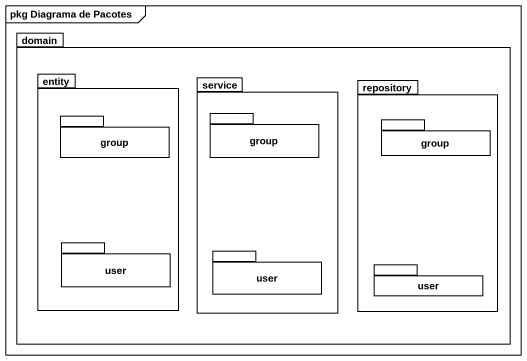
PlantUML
@startuml
mainframe pkg Diagrama de Pacotes
package domain {
  package "entity" as entity_ {
    package "group" as group_ {
    }
    package user {
    }
  }
  package service {
    package "group" as group__2 {
    }
    package "user" as user_2 {
    }
  }
  package repository {
    package "group" as group__3 {
    }
    package "user" as user_3 {
    }
  }
}
@enduml
